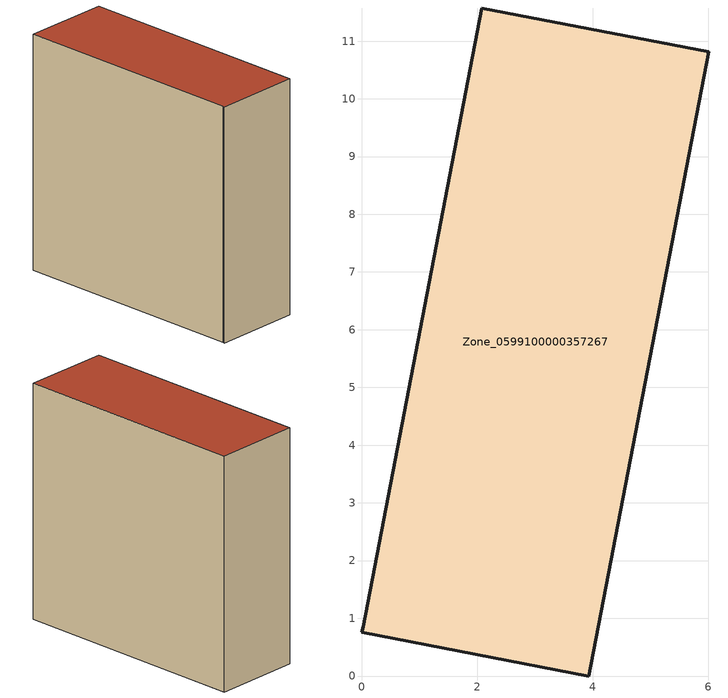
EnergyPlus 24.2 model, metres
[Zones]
Zone_0599100000357267
 floor ground (C_G): 3.93,0 0,0.75 0.02,0.85 2.08,11.57 6.01,10.82 z0
 wall outside (C_F): 0,0.75 3.93,0 6.01,10.82 2.08,11.57 0.02,0.85 0,0.75 z0:10.8
 roof outside (C_R): 2.08,11.57 0.02,0.85 0,0.75 3.93,0 6.01,10.82 z10.8
[BUILDING]
Pand.0599100000357267: North Axis=0; Terrain=City; Loads Convergence Tolerance Value=0.04; Temperature Convergence Tolerance Value=0.4; Solar Distribution=FullExterior; Maximum Number of Warmup Days=25; Minimum Number of Warmup Days=1
[Site:Location]
Rotterdam.The.Hague.AP_ZH_NLD Design_Conditions: Latitude=51.96; Longitude=4.45; Time Zone=1; Elevation=-4.5
[SITE:GROUNDTEMPERATURE:BUILDINGSURFACE]
18, 18, 18, 18, 18, 18, 18, 18, 18, 18, 18, 18
[MATERIAL] Thermal Absorptance=0.9; Solar Absorptance=0.7; Visible Absorptance=0.7
Name | Roughness | Thickness | Conductivity | Density | Specific Heat
G.TI.1992-2005 | MediumSmooth | 0.15 | 0.06 | 540 | 1210
F.TI.1992-2005 | Rough | 0.3 | 0.12 | 1920 | 840
R.TI.1992-2005 | MediumRough | 0.2 | 0.08 | 1500 | 1000
[CONSTRUCTION]
C_G: G.TI.1992-2005
C_F: F.TI.1992-2005
C_R: R.TI.1992-2005
[ZONE]
Zone_0599100000357267: Type=1; Multiplier=1; Ceiling Height=Autocalculate; Volume=Autocalculate; Floor Area=autocalculate; Part of Total Floor Area=Yes
[ZONEINFILTRATION:DESIGNFLOWRATE]
Infil_Zone_0599100000357267: Zone or ZoneList or Space or SpaceList=Zone_0599100000357267; Schedule=AlwaysOn; Design Flow Rate Calculation Method=Flow/Area; Flow Rate per Floor Area=0.0015; Constant Term Coefficient=1; Temperature Term Coefficient=0; Velocity Term Coefficient=0; Velocity Squared Term Coefficient=0
[HVACTEMPLATE:ZONE:IDEALLOADSAIRSYSTEM]
Zone_0599100000357267: Maximum Heating Supply Air Temperature=50; Minimum Cooling Supply Air Temperature=13; Maximum Heating Supply Air Humidity Ratio=0.0156; Minimum Cooling Supply Air Humidity Ratio=0.0077; Heating Limit=NoLimit; Cooling Limit=NoLimit; Dehumidification Control Type=ConstantSensibleHeatRatio; Cooling Sensible Heat Ratio=0.7; Dehumidification Setpoint=60; Humidification Control Type=None; Humidification Setpoint=30; Outdoor Air Method=None; Outdoor Air Flow Rate per Person=0.00944; Outdoor Air Flow Rate per Zone Floor Area=0; Outdoor Air Flow Rate per Zone=0; Demand Controlled Ventilation Type=None; Outdoor Air Economizer Type=NoEconomizer; Heat Recovery Type=None; Sensible Heat Recovery Effectiveness=0.7; Latent Heat Recovery Effectiveness=0.65
[ZONECONTROL:THERMOSTAT]
ThermostatControl_Zone_0599100000357267: Zone or ZoneList=Zone_0599100000357267; Control Type Schedule=DualSetpointControlType; Control 1=Thermostat_Zone_0599100000357267; Temperature Difference Between Cutout And Setpoint=0
[THERMOSTATSETPOINT:DUALSETPOINT]
Thermostat_Zone_0599100000357267: Heating Setpoint Temperature Schedule=HeatingSetpoint_Zone_0599100000357267; Cooling Setpoint Temperature Schedule=CoolingSetpoint_Zone_0599100000357267
[SCHEDULE:COMPACT]
HeatingSetpoint_Zone_0599100000357267: Through: 12/31, For: AllDays, Until: 24:00, 21
CoolingSetpoint_Zone_0599100000357267: Through: 12/31, For: AllDays, Until: 24:00, 24
DualSetpointControlType: Through: 12/31, For: AllDays, Until: 24:00, 4
AlwaysOn: Through: 12/31, For: AllDays, Until: 24:00, 1
